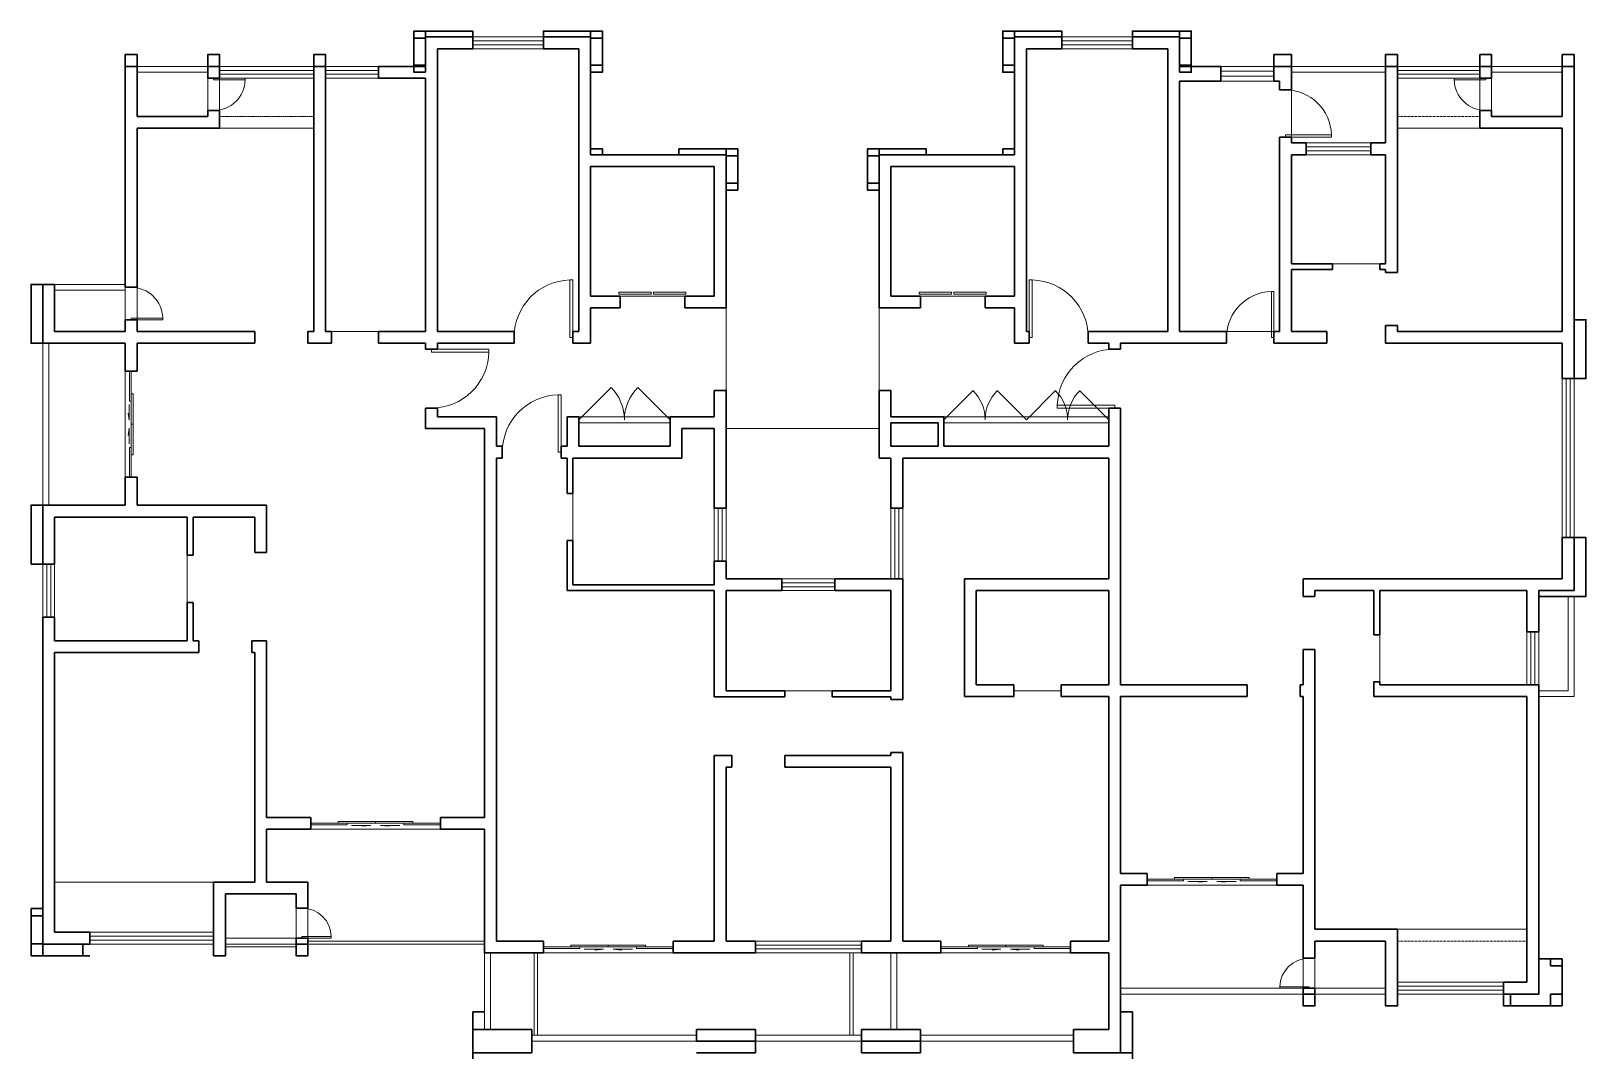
# Model space of a CAD drawing. Header units: millimetres. Extents: x 710 to 27110, y 743 to 18193.
import ezdxf

# ---------------------------------------------------------------- set-up
doc = ezdxf.new("R2010")
doc.units = ezdxf.units.MM
doc.linetypes.add('DASH', pattern=[0.35, 0.25, -0.1])
doc.linetypes.add('DASHED2', pattern=[0.375, 0.25, -0.125])
doc.layers.add('WALL', color=200, linetype='Continuous', lineweight=30)
doc.layers.add('WINDOW', color=4, linetype='Continuous', lineweight=0)

# ---------------------------------------------------------------- blocks, each defined once
blk = doc.blocks.new('$TCHSYS$LDOR22D')
for p, q in [((-0.517, 0.833), (-0.017, 0.833)), ((-0.517, 0.833), (-0.517, 0.667)), ((-0.017, 0.833), (-0.017, 0.667)), ((0.017, 0.833), (0.017, 0.667)), ((0.017, 0.833), (0.517, 0.833)), ((0.517, 0.833), (0.517, 0.667)), ((-0.517, 0.667), (-0.017, 0.667)), ((-0.5, 0.5), (0.5, 0.5)), ((0.017, 0.667), (0.517, 0.667))]:
    blk.add_line(p, q)
blk = doc.blocks.new('$DorLib2D$00000001')
for p, q in [((0.45, 0.975), (0.5, 0.975)), ((0.45, 0), (0.45, 0.975)), ((0.5, 0), (0.5, 0.975)), ((0.5, 0), (0.45, 0))]:
    blk.add_line(p, q)
at = {"lineweight": 13}
blk.add_arc((0.475, 0), 0.975, 91.4693, 180, dxfattribs=at)
blk = doc.blocks.new('$DorLib2D$00000138')
at = {"color": 0, "linetype": 'Continuous'}
for p, q in [((-0.288, 0), (-0.288, 0.154)), ((-0.288, 0.154), (0, 0.154)), ((0, 0.154), (0, 0)), ((0.288, 0.154), (0, 0.154)), ((0.288, 0), (0.288, 0.154)), ((-0.5, -0.14), (-0.5, 0)), ((-0.5, 0), (-0.219, 0)), ((0, 0), (-0.288, 0)), ((-0.219, 0), (-0.219, -0.14)), ((0, 0), (0.288, 0)), ((0.219, 0), (0.219, -0.14)), ((0.5, 0), (0.219, 0)), ((0.5, 0), (0.5, -0.195)), ((0.5, -0.14), (0.5, 0)), ((-0.219, -0.14), (-0.5, -0.14)), ((-0.186, -0.186), (-0.037, -0.186)), ((-0.037, -0.186), (-0.102, -0.258)), ((-0.102, -0.258), (-0.102, -0.186)), ((0.186, -0.186), (0.037, -0.186)), ((0.037, -0.186), (0.102, -0.258)), ((0.102, -0.258), (0.102, -0.186)), ((0.219, -0.14), (0.5, -0.14))]:
    blk.add_line(p, q, dxfattribs=at)
blk = doc.blocks.new('$TCHSYS$WIN2D')
for p, q in [((-0.5, 0.5), (0.5, 0.5)), ((0.5, 0.1667), (-0.5, 0.1667)), ((0.5, -0.1667), (-0.5, -0.1667)), ((-0.5, -0.5), (0.5, -0.5))]:
    blk.add_line(p, q)
blk = doc.blocks.new('$DorLib2D$00000116')
at = {"color": 0}
for p, q in [((-0.5, 0), (-0.146, 0.354)), ((0.5, 0), (0.146, 0.354))]:
    blk.add_line(p, q, dxfattribs=at)
for centre, start, end in [((-0.5, 0), 0, 45), ((0.5, 0), 135, 180)]:
    blk.add_arc(centre, 0.5, start, end, dxfattribs=at)

msp = doc.modelspace()

# ---------------------------------------------------------------- linework, layer by layer
at = {"layer": 'WALL'}
for p, q in [((7410, 18093), (7410, 17593)), ((8210, 18093), (7410, 18093)), ((8210, 17893), (8210, 18093)), ((10210, 18093), (9410, 18093)), ((9410, 18093), (9410, 17893)), ((10210, 16093), (10210, 18093)), ((18210, 18093), (17410, 18093)), ((17410, 16093), (17410, 18093)), ((18210, 17893), (18210, 18093)), ((20210, 18093), (19410, 18093)), ((19410, 18093), (19410, 17893)), ((20210, 18093), (20210, 17593)), ((2510, 17793), (2310, 17793)), ((2310, 17593), (2310, 17793)), ((2510, 17593), (2510, 17793)), ((3710, 17593), (3710, 17793)), ((3710, 17793), (3910, 17793)), ((3910, 17793), (3910, 17593)), ((5710, 17793), (5510, 17793)), ((5510, 17593), (5510, 17793)), ((5710, 17593), (5710, 17793)), ((7610, 17893), (7610, 17493)), ((7610, 17893), (8210, 17893)), ((9410, 17893), (10010, 17893)), ((10010, 15993), (10010, 17893)), ((17610, 17893), (18210, 17893)), ((17610, 15993), (17610, 17893)), ((19410, 17893), (20010, 17893)), ((20010, 17893), (20010, 17493)), ((21810, 17593), (21810, 17793)), ((21810, 17793), (22110, 17793)), ((22110, 17593), (22110, 17793)), ((23710, 17593), (23710, 17793)), ((23710, 17793), (23910, 17793)), ((23910, 17593), (23910, 17793)), ((25310, 17593), (25310, 17793)), ((25310, 17793), (25510, 17793)), ((25510, 17793), (25510, 17593)), ((26710, 17593), (26710, 17793)), ((26710, 17793), (26910, 17793)), ((26910, 17793), (26910, 17593)), ((2310, 17593), (2310, 16643)), ((2510, 17593), (2310, 17593)), ((2510, 17593), (2510, 16743)), ((3710, 17593), (3710, 17393)), ((3910, 17593), (3710, 17593)), ((3910, 17393), (3910, 17593)), ((5610, 17593), (5510, 17593)), ((5510, 17593), (5510, 17393)), ((5710, 17593), (5610, 17593)), ((5710, 17393), (5710, 17593)), ((7410, 17593), (6610, 17593)), ((6610, 17593), (6610, 17393)), ((7610, 17493), (7610, 13093)), ((20010, 17493), (20010, 13093)), ((20910, 17593), (20210, 17593)), ((20910, 17343), (20910, 17593)), ((22110, 17593), (21810, 17593)), ((21810, 17593), (21810, 17343)), ((22110, 17193), (22110, 17593)), ((23710, 17593), (23710, 17493)), ((23910, 17593), (23710, 17593)), ((23710, 17493), (23710, 16293)), ((23910, 17593), (23910, 17593)), ((23910, 17593), (23910, 17393)), ((25510, 17593), (25310, 17593)), ((25310, 17593), (25310, 17393)), ((25510, 17393), (25510, 17593)), ((26710, 17593), (26710, 16743)), ((26910, 17593), (26710, 17593)), ((26910, 17593), (26910, 16643)), ((3710, 17393), (3910, 17393)), ((5510, 17393), (5510, 13093)), ((5710, 17393), (5710, 13093)), ((6610, 17393), (7410, 17393)), ((7410, 17393), (7410, 13093)), ((20210, 17343), (20210, 13093)), ((20210, 17343), (20910, 17343)), ((21810, 17343), (21910, 17343)), ((21910, 17343), (21910, 17193)), ((21910, 17193), (22110, 17193)), ((23910, 17393), (23910, 16193)), ((25310, 17393), (25510, 17393)), ((2310, 16643), (2310, 13843)), ((2510, 16743), (3710, 16743)), ((3910, 16843), (3710, 16843)), ((3710, 16843), (3710, 16743)), ((3910, 16543), (3910, 16843)), ((25510, 16843), (25310, 16843)), ((25310, 16843), (25310, 16543)), ((25510, 16743), (25510, 16843)), ((26710, 16743), (25510, 16743)), ((26910, 16643), (26910, 12993)), ((2510, 16543), (3910, 16543)), ((2510, 13843), (2510, 16543)), ((22110, 16393), (21910, 16393)), ((21910, 16393), (21910, 16193)), ((22110, 16293), (22110, 16393)), ((26710, 16543), (25310, 16543)), ((26710, 16543), (26710, 13093)), ((10410, 16193), (10210, 16193)), ((17210, 16193), (17410, 16193)), ((21910, 16193), (21910, 14243)), ((22360, 16293), (22110, 16293)), ((22360, 16093), (22360, 16293)), ((23710, 16293), (23460, 16293)), ((23460, 16293), (23460, 16093)), ((23910, 16193), (23910, 14243)), ((10010, 13593), (10010, 15993)), ((10210, 16093), (12510, 16093)), ((10210, 15893), (12310, 15893)), ((10210, 13693), (10210, 15893)), ((12310, 13693), (12310, 15893)), ((12510, 13493), (12510, 16093)), ((17410, 16093), (15110, 16093)), ((15110, 13493), (15110, 16093)), ((17410, 15893), (15310, 15893)), ((15310, 13693), (15310, 15893)), ((17410, 13693), (17410, 15893)), ((17610, 13593), (17610, 15993)), ((22110, 16093), (22360, 16093)), ((22110, 16093), (22110, 14243)), ((23460, 16093), (23710, 16093)), ((23710, 16093), (23710, 14243)), ((20210, 14520), (20210, 15728)), ((21910, 14243), (21910, 13093)), ((22810, 14243), (22110, 14243)), ((22110, 14143), (22810, 14143)), ((22110, 14143), (22110, 13093)), ((22810, 14143), (22810, 14243)), ((23710, 14243), (23610, 14243)), ((23610, 14243), (23610, 14143)), ((23610, 14143), (23710, 14143)), ((23710, 14143), (23710, 14093)), ((23710, 14093), (23910, 14093)), ((23910, 14093), (23910, 14243)), ((910, 12893), (910, 13893)), ((910, 13893), (1110, 13893)), ((1110, 13093), (1110, 13893)), ((2510, 13843), (2310, 13843)), ((2310, 13843), (2510, 13843)), ((10010, 13093), (10010, 13593)), ((10710, 13693), (10210, 13693)), ((10210, 13493), (10710, 13493)), ((10210, 12893), (10210, 13493)), ((10710, 13493), (10710, 13693)), ((12310, 13693), (11810, 13693)), ((11810, 13693), (11810, 13493)), ((11810, 13493), (12510, 13493)), ((15110, 13493), (15810, 13493)), ((15810, 13693), (15310, 13693)), ((15810, 13493), (15810, 13693)), ((17410, 13693), (16910, 13693)), ((16910, 13693), (16910, 13493)), ((16910, 13493), (17410, 13493)), ((17410, 12893), (17410, 13493)), ((17610, 13093), (17610, 13593)), ((2510, 13293), (2310, 13293)), ((2510, 13293), (2310, 13293)), ((2310, 13293), (2310, 13093)), ((2510, 13093), (2510, 13293)), ((1110, 13093), (2310, 13093)), ((4510, 13093), (2510, 13093)), ((4510, 12893), (4510, 13093)), ((5510, 13093), (5410, 13093)), ((5410, 13093), (5410, 12893)), ((5810, 13093), (5710, 13093)), ((5810, 12893), (5810, 13093)), ((7410, 13093), (6610, 13093)), ((6610, 13093), (6610, 12893)), ((8910, 13093), (7610, 13093)), ((8910, 12893), (8910, 13093)), ((10010, 13093), (9910, 13093)), ((9910, 13093), (9910, 12893)), ((17660, 13093), (17610, 13093)), ((17660, 12893), (17660, 13093)), ((19110, 13093), (18660, 13093)), ((18660, 13093), (18660, 12893)), ((20010, 13093), (19110, 13093)), ((21010, 13093), (20210, 13093)), ((21010, 12893), (21010, 13093)), ((21910, 13093), (21810, 13093)), ((21810, 13093), (21810, 12893)), ((22110, 13093), (22710, 13093)), ((22710, 13093), (22710, 12893)), ((23910, 13193), (23710, 13193)), ((23710, 13193), (23710, 12893)), ((23910, 13093), (23910, 13193)), ((26710, 13093), (23910, 13093)), ((26910, 12293), (26910, 12993)), ((910, 12893), (2310, 12893)), ((2310, 12893), (2310, 12418)), ((2510, 12418), (2510, 12893)), ((2510, 12893), (4510, 12893)), ((5410, 12893), (5610, 12893)), ((5610, 12893), (5810, 12893)), ((6610, 12893), (7410, 12893)), ((7410, 12893), (7410, 12793)), ((7410, 12793), (7610, 12793)), ((7610, 12893), (8910, 12893)), ((7610, 12793), (7610, 12893)), ((9910, 12893), (10210, 12893)), ((17410, 12893), (17660, 12893)), ((18660, 12893), (19010, 12893)), ((19010, 12893), (19010, 12793)), ((19010, 12793), (19210, 12793)), ((20110, 12893), (19210, 12893)), ((19210, 12793), (19210, 12893)), ((20110, 12893), (21010, 12893)), ((21810, 12893), (22010, 12893)), ((22010, 12893), (22710, 12893)), ((26710, 12893), (23710, 12893)), ((26710, 12893), (26710, 12293)), ((2310, 12418), (2510, 12418)), ((26710, 12293), (26910, 12293)), ((12310, 11643), (12310, 12093)), ((12310, 12093), (12510, 12093)), ((12510, 11543), (12510, 12093)), ((15110, 11543), (15110, 12093)), ((15110, 12093), (15310, 12093)), ((15310, 11643), (15310, 12093)), ((7610, 11793), (7410, 11793)), ((7410, 11793), (7410, 11443)), ((7610, 11643), (7610, 11793)), ((8610, 11643), (7610, 11643)), ((8610, 11643), (8610, 11143)), ((9810, 11643), (9810, 11143)), ((10010, 11643), (9810, 11643)), ((10010, 11543), (10010, 11643)), ((11660, 11643), (11560, 11643)), ((11560, 11643), (11560, 11543)), ((11660, 11643), (12310, 11643)), ((15310, 11643), (16110, 11643)), ((16210, 11643), (16110, 11643)), ((16210, 11543), (16210, 11643)), ((19210, 11793), (19010, 11793)), ((19010, 11793), (19010, 11643)), ((19010, 11543), (19010, 11643)), ((19210, 11543), (19210, 11793)), ((8410, 11443), (7410, 11443)), ((8410, 11443), (8410, 11043)), ((10010, 11543), (10010, 11143)), ((11560, 11143), (11560, 11543)), ((11760, 10943), (11760, 11443)), ((11760, 11443), (12310, 11443)), ((12310, 11443), (12310, 10093)), ((12510, 10093), (12510, 11543)), ((15110, 10943), (15110, 11543)), ((15310, 11143), (15310, 11543)), ((15310, 11543), (16110, 11543)), ((16110, 11543), (16110, 11143)), ((16210, 11543), (16210, 11143)), ((19010, 11543), (19010, 11143)), ((19210, 11543), (19210, 11043)), ((8710, 11143), (8610, 11143)), ((8710, 10943), (8710, 11143)), ((9810, 11143), (9710, 11143)), ((9710, 11143), (9710, 10943)), ((10010, 11143), (11560, 11143)), ((15310, 11143), (15410, 11143)), ((15410, 11143), (16110, 11143)), ((16210, 11143), (19010, 11143)), ((8410, 11043), (8410, 4843)), ((8610, 10943), (8710, 10943)), ((8610, 10943), (8610, 4743)), ((9710, 10943), (9810, 10943)), ((9810, 10943), (9810, 10342)), ((9910, 10943), (11760, 10943)), ((9910, 10342), (9910, 10943)), ((15110, 10943), (15310, 10943)), ((15310, 10943), (15310, 10093)), ((15510, 10943), (16110, 10943)), ((15510, 10093), (15510, 10943)), ((16110, 10943), (19010, 10943)), ((19010, 10943), (19010, 8893)), ((19210, 11043), (19210, 8793)), ((2510, 10618), (2310, 10618)), ((2310, 10618), (2310, 10143)), ((2510, 10143), (2510, 10618)), ((9810, 10342), (9910, 10342)), ((910, 10143), (910, 9143)), ((910, 10143), (2310, 10143)), ((2510, 10143), (3360, 10143)), ((3360, 10143), (4710, 10143)), ((4710, 10143), (4710, 9343)), ((12310, 10093), (12510, 10093)), ((15310, 10093), (15510, 10093)), ((1110, 9143), (1110, 9943)), ((1110, 9943), (2410, 9943)), ((2410, 9943), (3360, 9943)), ((3360, 9943), (3360, 9293)), ((3460, 9293), (3460, 9943)), ((3460, 9943), (4510, 9943)), ((4510, 9943), (4510, 9343)), ((9910, 9542), (9810, 9542)), ((9810, 9542), (9810, 8693)), ((9910, 8793), (9910, 9542)), ((26910, 9593), (26710, 9593)), ((26710, 9593), (26710, 8893)), ((26910, 8693), (26910, 9593)), ((3360, 9293), (3460, 9293)), ((4710, 9343), (4510, 9343)), ((910, 9143), (1110, 9143)), ((12510, 9193), (12310, 9193)), ((12310, 9193), (12310, 8793)), ((12510, 8893), (12510, 9193)), ((12310, 8793), (9910, 8793)), ((13460, 8893), (12510, 8893)), ((13460, 8693), (13460, 8893)), ((15310, 8893), (14360, 8893)), ((14360, 8893), (14360, 8693)), ((15510, 8893), (15310, 8893)), ((15510, 8793), (15510, 8893)), ((15510, 6992), (15510, 8793)), ((19010, 8893), (16560, 8893)), ((16560, 8893), (16560, 6893)), ((19210, 8793), (19210, 7493)), ((22310, 8893), (22310, 8593)), ((23610, 8893), (22310, 8893)), ((26210, 8893), (23610, 8893)), ((26710, 8893), (26210, 8893)), ((3460, 8493), (3360, 8493)), ((3360, 8493), (3360, 7843)), ((3460, 7843), (3460, 8493)), ((12310, 8693), (9810, 8693)), ((12310, 6992), (12310, 8693)), ((12510, 8693), (13460, 8693)), ((12510, 6992), (12510, 8693)), ((14360, 8693), (15310, 8693)), ((15310, 6992), (15310, 8693)), ((19010, 8693), (16760, 8693)), ((16760, 8693), (16760, 7093)), ((19010, 8693), (19010, 7493)), ((22310, 8593), (22510, 8593)), ((22510, 8593), (22510, 8693)), ((23510, 8693), (22510, 8693)), ((23510, 8693), (23510, 7943)), ((23610, 7943), (23610, 8693)), ((26110, 8693), (23610, 8693)), ((26110, 8693), (26110, 7993)), ((26910, 8693), (26310, 8693)), ((26310, 7993), (26310, 8693)), ((1110, 8243), (910, 8243)), ((910, 8243), (910, 7743)), ((1110, 7843), (1110, 8243)), ((23510, 7943), (23610, 7943)), ((26110, 7993), (26310, 7993)), ((910, 7743), (910, 2693)), ((1110, 7843), (3360, 7843)), ((3560, 7843), (3460, 7843)), ((3560, 7643), (3560, 7843)), ((4710, 7843), (4460, 7843)), ((4460, 7843), (4460, 7643)), ((4710, 7843), (4710, 4843)), ((22510, 7693), (22310, 7693)), ((22310, 7693), (22310, 7093)), ((22510, 6993), (22510, 7693)), ((1110, 7643), (1110, 2893)), ((1110, 7643), (3360, 7643)), ((3360, 7643), (3560, 7643)), ((4460, 7643), (4510, 7643)), ((4510, 7643), (4510, 4743)), ((19010, 7487), (19010, 7093)), ((19210, 7487), (19210, 7093)), ((23610, 7143), (23510, 7143)), ((23510, 7143), (23510, 6893)), ((23610, 7093), (23610, 7143)), ((12310, 6892), (12310, 6992)), ((12310, 6892), (12510, 6892)), ((13510, 6992), (12510, 6992)), ((12510, 6892), (12510, 6892)), ((12510, 6892), (13510, 6892)), ((13510, 6892), (13510, 6992)), ((15310, 6992), (14310, 6992)), ((14310, 6992), (14310, 6892)), ((14310, 6892), (15310, 6892)), ((15310, 6892), (15310, 6842)), ((15510, 6842), (15510, 6992)), ((16560, 6893), (17399, 6893)), ((17399, 7093), (16760, 7093)), ((17399, 6893), (17399, 7093)), ((19010, 7093), (18199, 7093)), ((18199, 7093), (18199, 6893)), ((18199, 6893), (19010, 6893)), ((19010, 6893), (19010, 3793)), ((21360, 7093), (19210, 7093)), ((19210, 6893), (21360, 6893)), ((19210, 6893), (19210, 3893)), ((21360, 6893), (21360, 7093)), ((22310, 7093), (22260, 7093)), ((22260, 7093), (22260, 6893)), ((22260, 6893), (22310, 6893)), ((22310, 6893), (22310, 3893)), ((22510, 6993), (22510, 3793)), ((26110, 6893), (23510, 6893)), ((26110, 7093), (23610, 7093)), ((26310, 7093), (26110, 7093)), ((26110, 6893), (26110, 2043)), ((26310, 6993), (26310, 7093)), ((26310, 6993), (26310, 1843)), ((15310, 6842), (15510, 6842)), ((12310, 5893), (12310, 5793)), ((12510, 5893), (12310, 5893)), ((12610, 5893), (12510, 5893)), ((12510, 5893), (12510, 5893)), ((12610, 5693), (12610, 5893)), ((15310, 5893), (13510, 5893)), ((13510, 5893), (13510, 5693)), ((15510, 5942), (15310, 5942)), ((15310, 5942), (15310, 5893)), ((15510, 5793), (15510, 5942)), ((12310, 5793), (12310, 2743)), ((12510, 5693), (12610, 5693)), ((12510, 5693), (12510, 2743)), ((13510, 5693), (15310, 5693)), ((15310, 5693), (15310, 2743)), ((15510, 5793), (15510, 2743)), ((5460, 4843), (4710, 4843)), ((5460, 4643), (5460, 4843)), ((8410, 4843), (7660, 4843)), ((7660, 4843), (7660, 4643)), ((4510, 4743), (4510, 3743)), ((4710, 4643), (5460, 4643)), ((4710, 4643), (4710, 3743)), ((7660, 4643), (8410, 4643)), ((8410, 4643), (8410, 2543)), ((8610, 4743), (8610, 2743)), ((3810, 3743), (3810, 2893)), ((4510, 3743), (3810, 3743)), ((5410, 3743), (4710, 3743)), ((5410, 3303), (5410, 3743)), ((19010, 3793), (19010, 2743)), ((19660, 3893), (19210, 3893)), ((19660, 3693), (19660, 3893)), ((22310, 3893), (21860, 3893)), ((21860, 3893), (21860, 3693)), ((22510, 3793), (22510, 2943)), ((4010, 3543), (4010, 2793)), ((4610, 3543), (4010, 3543)), ((5210, 3543), (4610, 3543)), ((5210, 3543), (5210, 3303)), ((19210, 3693), (19660, 3693)), ((19210, 3693), (19210, 2643)), ((21860, 3693), (22310, 3693)), ((22310, 3693), (22310, 2843)), ((710, 2494), (710, 3294)), ((710, 3294), (910, 3294)), ((710, 3174), (910, 3174)), ((5210, 3303), (5410, 3303)), ((22510, 2943), (23910, 2943)), ((23910, 2943), (23910, 2043)), ((910, 2694), (710, 2694)), ((910, 2694), (910, 2494)), ((910, 2693), (1710, 2693)), ((1710, 2893), (1110, 2893)), ((1590, 2694), (1590, 2494)), ((1710, 2693), (1710, 2893)), ((3810, 2893), (3810, 2693)), ((3810, 2693), (3810, 2493)), ((3810, 2493), (3810, 2693)), ((4010, 2493), (4010, 2793)), ((4010, 2493), (4010, 2693)), ((5410, 2793), (5210, 2793)), ((5210, 2793), (5210, 2693)), ((5210, 2693), (5210, 2493)), ((5210, 2693), (5410, 2693)), ((5410, 2693), (5410, 2793)), ((5410, 2493), (5410, 2693)), ((9410, 2743), (8610, 2743)), ((9410, 2543), (9410, 2743)), ((12310, 2743), (11610, 2743)), ((11610, 2743), (11610, 2543)), ((13010, 2743), (12510, 2743)), ((13010, 2543), (13010, 2743)), ((15310, 2743), (14810, 2743)), ((14810, 2743), (14810, 2543)), ((16160, 2743), (15510, 2743)), ((16160, 2543), (16160, 2743)), ((19010, 2743), (18360, 2743)), ((18360, 2743), (18360, 2543)), ((19210, 2643), (19210, 843)), ((22310, 2843), (22310, 2453)), ((22510, 2743), (23710, 2743)), ((22510, 2453), (22510, 2743)), ((23710, 2743), (23710, 1943)), ((1710, 2494), (710, 2494)), ((3810, 2493), (4010, 2493)), ((3810, 2493), (4010, 2493)), ((5210, 2493), (5410, 2493)), ((8410, 2543), (9410, 2543)), ((11610, 2543), (12410, 2543)), ((12410, 2543), (13010, 2543)), ((14810, 2543), (15410, 2543)), ((15410, 2543), (16160, 2543)), ((18360, 2543), (19010, 2543)), ((19010, 2543), (19010, 1243)), ((22310, 2453), (22510, 2453)), ((26710, 2443), (26310, 2443)), ((26510, 2323), (26510, 2443)), ((26710, 1643), (26710, 2443)), ((26710, 2323), (26510, 2323)), ((22510, 1943), (22310, 1943)), ((22310, 1943), (22310, 1843)), ((22510, 1843), (22510, 1943)), ((23710, 1643), (23710, 1943)), ((23910, 1843), (23910, 2043)), ((26110, 2043), (25710, 2043)), ((25710, 2043), (25710, 1843)), ((22310, 1643), (22310, 1843)), ((22310, 1843), (22510, 1843)), ((22510, 1643), (22310, 1643)), ((22510, 1843), (22510, 1643)), ((23710, 1643), (23710, 1843)), ((23910, 1643), (23710, 1643)), ((23710, 1643), (23910, 1643)), ((23910, 1843), (23910, 1643)), ((23910, 1643), (23910, 1843)), ((25710, 1843), (25710, 1643)), ((25710, 1843), (26310, 1843)), ((25710, 1643), (26710, 1643)), ((25830, 1843), (25830, 1643)), ((26510, 1843), (26710, 1843)), ((26510, 1843), (26510, 1643)), ((8210, 743), (8210, 1543)), ((8210, 1543), (8410, 1543)), ((19410, 1543), (19210, 1543)), ((19410, 743), (19410, 1543)), ((8210, 1243), (9210, 1243)), ((9210, 1243), (9210, 843)), ((12010, 1243), (13010, 1243)), ((12010, 1043), (12010, 1243)), ((13010, 1043), (13010, 1243)), ((14810, 1243), (15810, 1243)), ((14810, 1243), (14810, 1043)), ((15810, 1243), (15810, 1043)), ((18410, 1243), (19010, 1243)), ((18410, 1243), (18410, 843)), ((19410, 1242), (19410, 843)), ((8210, 1043), (8210, 843)), ((9210, 843), (8210, 843)), ((12010, 1043), (13010, 1043)), ((12010, 843), (13010, 843)), ((13010, 1043), (13010, 843)), ((14810, 1043), (14810, 843)), ((14810, 1043), (15810, 1043)), ((15810, 843), (14810, 843)), ((15810, 1043), (15810, 843)), ((18410, 1043), (18410, 843)), ((19410, 843), (18410, 843)), ((18410, 843), (19210, 843))]:
    msp.add_line(p, q, dxfattribs=at)
for points in [[(7410, 17493), (7210, 17493), (7210, 18193), (8210, 18193), (8210, 18093)], [(10210, 17493), (10410, 17493), (10410, 18193), (9410, 18193), (9410, 18093)], [(17410, 17493), (17210, 17493), (17210, 18193), (18210, 18193), (18210, 18093)], [(20210, 17493), (20410, 17493), (20410, 18193), (19410, 18193), (19410, 18093)], [(10410, 16193), (10410, 16093)], [(12510, 15493), (12710, 15493), (12710, 16193), (11710, 16193), (11710, 16093)], [(15110, 15493), (14910, 15493), (14910, 16193), (15910, 16193), (15910, 16093)], [(17210, 16193), (17210, 16093)], [(910, 12893), (710, 12893), (710, 13893), (910, 13893)], [(26910, 12293), (27110, 12293), (27110, 13293), (26910, 13293)], [(910, 10143), (710, 10143), (710, 9143), (910, 9143)], [(26310, 8595), (27110, 8595), (27110, 9595), (26910, 9595)], [(3810, 2693), (3810, 2493), (4010, 2493), (4010, 2693)], [(3810, 2693), (3810, 2493), (4010, 2493), (4010, 2693)], [(5210, 2693), (5210, 2493), (5410, 2493), (5410, 2693)], [(5210, 2693), (5210, 2493), (5410, 2493), (5410, 2693)], [(22510, 1843), (22510, 1643), (22310, 1643), (22310, 1843)], [(23910, 1843), (23910, 1643), (23710, 1643), (23710, 1843)]]:
    msp.add_lwpolyline(points, dxfattribs=at)
for points in [[(7410, 18073), (7210, 18073), (7210, 18193), (7410, 18193)], [(10410, 18073), (10210, 18073), (10210, 18193), (10410, 18193)], [(17210, 18073), (17410, 18073), (17410, 18193), (17210, 18193)], [(20210, 18073), (20410, 18073), (20410, 18193), (20210, 18193)], [(2310, 17593), (2510, 17593), (2510, 17793), (2310, 17793)], [(3710, 17593), (3910, 17593), (3910, 17793), (3710, 17793)], [(5510, 17593), (5710, 17593), (5710, 17793), (5510, 17793)], [(7410, 17493), (7210, 17493), (7210, 17613), (7410, 17613)], [(10410, 17493), (10210, 17493), (10210, 17613), (10410, 17613)], [(17210, 17493), (17410, 17493), (17410, 17613), (17210, 17613)], [(20210, 17493), (20410, 17493), (20410, 17613), (20210, 17613)], [(12710, 16073), (12510, 16073), (12510, 16193), (12710, 16193)], [(14910, 16073), (15110, 16073), (15110, 16193), (14910, 16193)], [(12710, 15493), (12510, 15493), (12510, 15613), (12710, 15613)], [(14910, 15493), (15110, 15493), (15110, 15613), (14910, 15613)]]:
    msp.add_lwpolyline(points, close=True, dxfattribs=at)
at = {"layer": 'WINDOW'}
for p, q in [((2510, 17593), (3710, 17593)), ((2510, 17493), (3710, 17493)), ((22110, 17593), (23710, 17593)), ((22110, 17493), (23710, 17493)), ((25510, 17593), (26710, 17593)), ((25510, 17493), (26710, 17493)), ((3710, 17393), (3710, 16843)), ((3910, 17393), (3910, 16843)), ((22110, 17193), (22110, 16393)), ((25310, 17393), (25310, 16843)), ((25510, 17393), (25510, 16843)), ((3910, 16543), (5510, 16543)), ((23910, 16543), (25310, 16543)), ((23610, 14243), (22810, 14243)), ((2310, 13893), (1110, 13893)), ((2310, 13793), (1110, 13793)), ((2310, 13843), (2310, 13293)), ((2510, 13843), (2510, 13293)), ((12510, 11643), (12510, 13493)), ((15110, 11643), (15110, 13493)), ((6610, 13093), (5810, 13093)), ((21010, 13093), (21810, 13093)), ((910, 12893), (910, 10143)), ((1010, 12893), (1010, 10143)), ((2310, 12418), (2310, 10618)), ((10010, 11643), (11560, 11643)), ((16210, 11643), (17610, 11643)), ((17610, 11643), (19010, 11643)), ((10010, 11543), (11560, 11543)), ((15110, 11443), (12510, 11443)), ((16210, 11543), (17610, 11543)), ((17610, 11543), (19010, 11543)), ((9910, 10343), (9910, 9542)), ((3360, 8493), (3360, 9293)), ((26810, 8595), (26810, 6993)), ((26910, 8595), (26910, 6893)), ((23610, 7943), (23610, 7143)), ((14310, 6992), (13510, 6992)), ((18199, 6993), (17399, 6993)), ((26310, 6993), (26810, 6993)), ((26310, 6893), (26910, 6893)), ((5460, 4643), (7660, 4643)), ((1110, 3743), (3810, 3743)), ((21860, 3693), (19660, 3693)), ((5210, 3303), (5210, 2793)), ((5410, 3303), (5410, 2793)), ((26110, 2943), (23910, 2943)), ((4010, 2793), (5210, 2793)), ((4010, 2693), (5210, 2693)), ((5210, 2693), (4010, 2693)), ((5210, 2643), (4010, 2643)), ((8410, 2743), (5410, 2743)), ((8410, 2693), (5410, 2693)), ((8410, 1243), (8410, 2543)), ((8510, 1243), (8510, 2543)), ((9250, 2543), (9250, 1143)), ((9310, 2543), (9310, 1143)), ((9410, 2543), (11610, 2543)), ((14610, 2543), (14610, 1143)), ((14670, 2543), (14670, 1143)), ((15310, 1243), (15310, 2543)), ((15410, 1243), (15410, 2543)), ((16160, 2543), (18360, 2543)), ((22310, 2453), (22310, 1943)), ((22510, 2453), (22510, 1943)), ((22310, 1943), (19210, 1943)), ((23710, 1943), (22510, 1943)), ((22310, 1843), (19210, 1843)), ((23710, 1843), (22510, 1843)), ((9210, 1143), (12010, 1143)), ((13010, 1143), (14810, 1143)), ((18410, 1143), (15810, 1143)), ((9210, 1043), (12010, 1043)), ((13010, 1043), (14810, 1043)), ((18410, 1043), (15810, 1043))]:
    msp.add_line(p, q, dxfattribs=at)
at = {"layer": 'WINDOW', "linetype": 'DASH'}
msp.add_line((3910, 16743), (5510, 16743), dxfattribs=at)
at = {"layer": 'WINDOW', "linetype": 'DASHED2'}
for p, q in [((23910, 16743), (25310, 16743)), ((26110, 2743), (23910, 2743))]:
    msp.add_line(p, q, dxfattribs=at)

# ---------------------------------------------------------------- block references
at = {"layer": 'WINDOW'}
for name, p, xscale, yscale, zscale, rotation in [('$TCHSYS$WIN2D', (8810, 17993), 1200, -200, 1200, 179.9999999986604), ('$TCHSYS$WIN2D', (4710, 17493), -1600, -200, -1600, 179.9999999995456), ('$TCHSYS$WIN2D', (6160, 17493), 900, -200, 900, 179.9999999995923), ('$TCHSYS$WIN2D', (21360, 17468), 900, -250, 900, 179.9999999995775), ('$TCHSYS$WIN2D', (24610, 17493), 1400, -200, 1400, 179.9999999995331), ('$DorLib2D$00000001', (3810, 17118), -550, 550, -550, 269.9999999788012), ('$DorLib2D$00000001', (22010, 16793), 800, 800, 800, 270.0000000237122), ('$DorLib2D$00000001', (25410, 17118), -550, -550, -550, 270.0000000239639), ('$TCHSYS$WIN2D', (22910, 16193), 1100, -200, 1100, 179.999999999624), ('$DorLib2D$00000001', (2410, 13568), 550, 550, 550, 269.9999999762302), ('$TCHSYS$LDOR22D', (16360, 13593), 1100, -200, 1100, 179.9999999996543), ('$DorLib2D$00000001', (18160, 12993), 1000, -1000, 1000, 179.9999999996464), ('$DorLib2D$00000001', (7510, 12293), -1000, 1000, -1000, 269.9999999777485), ('$DorLib2D$00000001', (19110, 12293), 1000, -1000, 1000, 270.000000001254), ('$DorLib2D$00000138', (2410, 11518), -1800, 200, -1800, 269.9999999908249), ('$TCHSYS$WIN2D', (26810, 10943), -2700, -200, -2700, 270.0000000004842), ('$DorLib2D$00000001', (9210, 11043), -1000, -1000, -1000, 179.9999999990929), ('$TCHSYS$WIN2D', (12410, 9643), -900, 200, -900, 90.00000000320159), ('$TCHSYS$WIN2D', (15410, 9493), -1200, 200, -1200, 90.00000000031127), ('$TCHSYS$WIN2D', (1010, 8693), 900, -200, 900, 269.9999999921441), ('$TCHSYS$WIN2D', (13910, 8793), 900.0000000000007, -200, 900.0000000000007, 180.0000022877205), ('$TCHSYS$WIN2D', (26210, 7543), 900, -200, 900, 270.0000000004151), ('$DorLib2D$00000138', (20760, 3793), -2200, -200, -2200, 179.9999999996088), ('$DorLib2D$00000001', (5310, 3048), 510, 510, 510, 270.0000000140726), ('$TCHSYS$WIN2D', (2760, 2793), -2100, 200, -2100, 179.9999999996442), ('$DorLib2D$00000001', (22410, 2198), 510, -510, 510, 269.9999999866597)]:
    msp.add_blockref(name, p, dxfattribs=dict(at, xscale=xscale, yscale=yscale, zscale=zscale, rotation=rotation))
for name, p, xscale, yscale, zscale in [('$TCHSYS$WIN2D', (18810, 17993), 1200, 200, 1200), ('$DorLib2D$00000001', (9410, 12993), 1000, 1000, 1000), ('$TCHSYS$LDOR22D', (11260, 13593), 1100, 200, 1100), ('$DorLib2D$00000001', (21410, 12993), 800, 800, 800), ('$DorLib2D$00000116', (10785, 11593), -1550, 1550, -1550), ('$DorLib2D$00000116', (16910, 11593), -1400, 1400, -1400), ('$DorLib2D$00000116', (18310, 11593), -1400, 1400, -1400), ('$DorLib2D$00000138', (6560, 4743), -2200, 200, -2200), ('$DorLib2D$00000138', (10510, 2643), -2200, 200, -2200), ('$TCHSYS$WIN2D', (13910, 2643), 1800, -200, 1800), ('$DorLib2D$00000138', (17260, 2643), -2200, 200, -2200), ('$TCHSYS$WIN2D', (24810, 1943), -1800, -200, -1800)]:
    msp.add_blockref(name, p, dxfattribs=dict(at, xscale=xscale, yscale=yscale, zscale=zscale))

doc.saveas('drawing.dxf')
